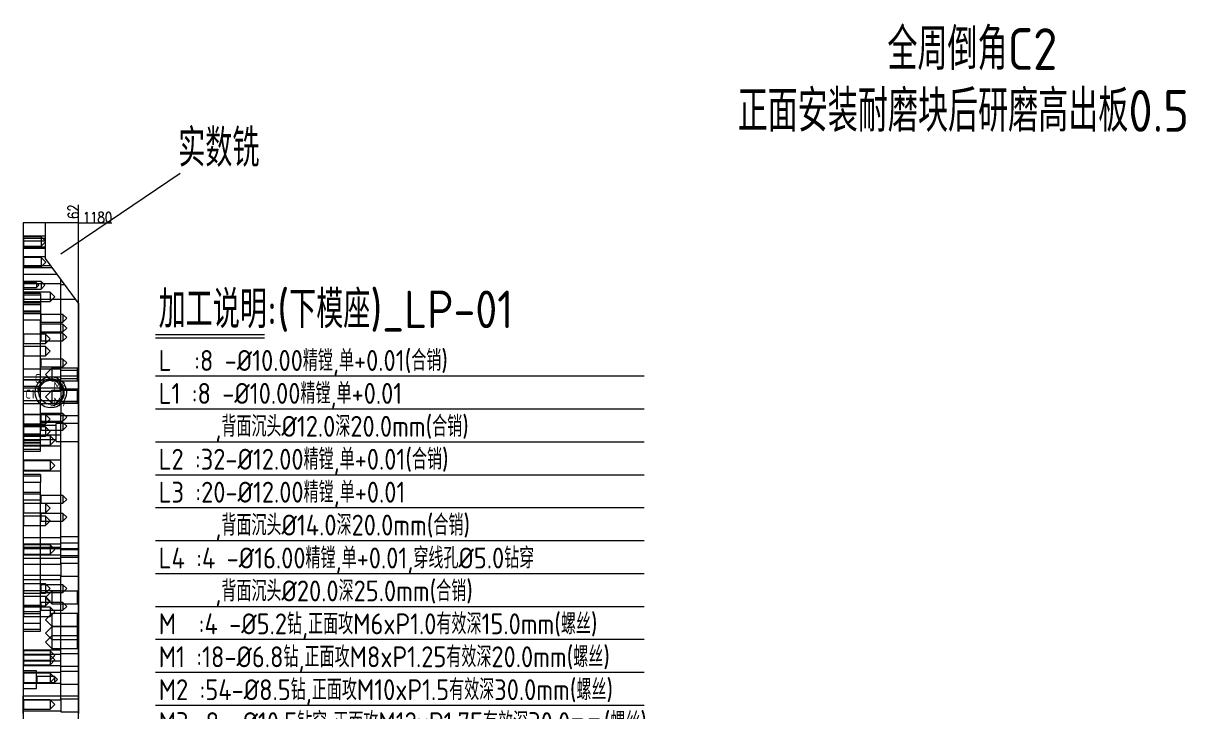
# Model space of a CAD drawing. Header units: millimetres. Extents: x 7176 to 10197, y 11773 to 13427.
# Drawn here: x 8893 to 10197, y 12656 to 13427 of the extents above; entities that cross this region are included whole.
import ezdxf

# ---------------------------------------------------------------- set-up
doc = ezdxf.new("R2010")
doc.units = ezdxf.units.MM
doc.linetypes.add('DASHED', pattern=[0])
for name, color, linetype, lineweight in [('DIE', 20, 'Continuous', 20), ('DIM', 4, 'Continuous', 20), ('LP', 40, 'Continuous', 20), ('LP_W', 1, 'Continuous', 20)]:
    doc.layers.add(name, color=color, linetype=linetype, lineweight=lineweight)
doc.styles.add('gbenor', font='gbenor.shx', dxfattribs={"bigfont": 'gbcbig.shx'})
doc.styles.add('TXT', font='txt.shx', dxfattribs={"width": 0.8, "bigfont": 'ctxt.shx'})
doc.dimstyles.new('零件', dxfattribs={"dimscale": 1.5, "dimtxt": 8, "dimasz": 1, "dimexe": 0, "dimexo": 0, "dimgap": 0, "dimtad": 1, "dimtxsty": 'TXT', "dimcen": 0, "dimclrd": 252, "dimclre": 252, "dimclrt": 4, "dimazin": 3, "dimtp": 0.001, "dimtm": 0.001, "dimtfac": 1, "dimtmove": 0, "dimatfit": 3, "dimlwd": 5, "dimlwe": 5})

# ---------------------------------------------------------------- blocks, each defined once
blk = doc.blocks.new('*D1114')
at = {"layer": 'Defpoints', "color": 0}
for p in [(8955.3, 13203.8), (8960.3, 13203.8), (8893.3, 12023.8)]:
    blk.add_point(p, dxfattribs=at)
at = {"layer": 'DIM', "color": 252, "lineweight": 5}
blk.add_line((8955.3, 13203.8), (8992.7, 13203.8), dxfattribs=at)
at = {"layer": 'DIM', "color": 4, "lineweight": 5, "insert": (8976.5, 13209.8), "char_height": 12, "attachment_point": 5, "style": 'TXT'}
blk.add_mtext('1180', dxfattribs=at)
blk = doc.blocks.new('*D1117')
at = {"layer": 'Defpoints', "color": 0}
for p in [(8955.3, 13208.8), (8955.3, 13203.8), (8893.3, 12023.8)]:
    blk.add_point(p, dxfattribs=at)
at = {"layer": 'DIM', "color": 252, "lineweight": 5}
blk.add_line((8955.3, 13203.8), (8955.3, 13223.9), dxfattribs=at)
at = {"layer": 'DIM', "color": 4, "lineweight": 5, "insert": (8949.3, 13216.3), "char_height": 12, "attachment_point": 5, "rotation": 90, "style": 'TXT'}
blk.add_mtext('62', dxfattribs=at)

msp = doc.modelspace()

# ---------------------------------------------------------------- linework, layer by layer
at = {"layer": 'DIE', "color": 4, "linetype": 'Continuous', "lineweight": 5}
msp.add_line((8935.449, 13168.905), (9069.045, 13259.351), dxfattribs=at)
at = {"layer": 'DIM', "color": 8, "linetype": 'Continuous', "lineweight": 5}
for p, q in [((9041.642, 13078.444), (9163.706, 13078.444)), ((9041.642, 13074.934), (9163.706, 13074.934)), ((9041.642, 13032.184), (9589.521, 13032.184)), ((9041.642, 12995.284), (9589.521, 12995.284)), ((9041.642, 12958.384), (9589.521, 12958.384)), ((9041.642, 12921.484), (9589.521, 12921.484)), ((9041.642, 12884.584), (9589.521, 12884.584)), ((9041.642, 12847.684), (9589.521, 12847.684)), ((9041.642, 12810.784), (9589.521, 12810.784)), ((9041.642, 12773.884), (9589.521, 12773.884)), ((9041.642, 12736.984), (9589.521, 12736.984)), ((9041.642, 12700.084), (9589.521, 12700.084)), ((9041.642, 12663.184), (9589.521, 12663.184))]:
    msp.add_line(p, q, dxfattribs=at)
at = {"layer": 'DIM', "color": 252, "linetype": 'DASHED', "lineweight": 5, "ltscale": 1.698907}
msp.add_lwpolyline([(8893.266, 12023.794), (8955.266, 12023.794), (8955.266, 13203.794), (8893.266, 13203.794)], close=True, dxfattribs=at)
at = {"layer": 'LP', "color": 135, "linetype": 'Continuous', "lineweight": 5}
for p, q in [((8918.266, 13203.794), (8893.266, 13203.794)), ((8893.266, 13203.794), (8893.266, 12673.792)), ((8955.266, 13113.794), (8955.266, 12673.792))]:
    msp.add_line(p, q, dxfattribs=at)
at = {"layer": 'LP', "color": 31, "linetype": 'Continuous', "lineweight": 5}
for p, q in [((8918.266, 13163.794), (8918.266, 13203.794)), ((8955.266, 13113.794), (8918.266, 13163.794)), ((8893.266, 12653.792), (8893.266, 12673.792)), ((8893.266, 12673.792), (8955.266, 12673.792)), ((8955.266, 12673.792), (8955.266, 12653.792))]:
    msp.add_line(p, q, dxfattribs=at)
at = {"layer": 'LP', "color": 5, "linetype": 'DASHED', "lineweight": 5, "ltscale": 1.698907}
for p, q in [((8894.013, 13188.047), (8893.266, 13188.794)), ((8894.013, 13186.047), (8893.266, 13186.794)), ((8913.266, 13188.047), (8894.013, 13188.047)), ((8894.013, 13186.047), (8894.013, 13188.047)), ((8918.266, 13186.047), (8894.013, 13186.047)), ((8894.013, 13180.794), (8894.013, 13186.047)), ((8894.013, 13175.541), (8894.013, 13180.794)), ((8918.266, 13183.047), (8913.266, 13188.047)), ((8913.266, 13188.047), (8913.266, 13177.541)), ((8913.266, 13177.541), (8918.266, 13182.541)), ((8893.266, 13176.794), (8894.013, 13177.541)), ((8893.266, 13174.794), (8894.013, 13175.541)), ((8894.013, 13165.047), (8893.266, 13165.794)), ((8894.013, 13177.541), (8913.266, 13177.541)), ((8894.013, 13175.541), (8918.266, 13175.541)), ((8913.266, 13165.047), (8894.013, 13165.047)), ((8894.013, 13159.794), (8894.013, 13165.047)), ((8918.519, 13159.794), (8913.266, 13165.047)), ((8913.266, 13165.047), (8913.266, 13154.541)), ((8893.266, 13153.794), (8894.013, 13154.541)), ((8894.013, 13154.541), (8894.013, 13159.794)), ((8894.013, 13154.541), (8913.266, 13154.541)), ((8913.266, 13154.541), (8918.519, 13159.794)), ((8894.013, 13138.047), (8893.266, 13138.794)), ((8893.663, 13136.397), (8893.266, 13136.794)), ((8893.266, 13130.794), (8893.663, 13131.191)), ((8893.266, 13128.794), (8894.013, 13129.541)), ((8894.013, 13126.047), (8893.266, 13126.794)), ((8908.266, 13136.397), (8893.663, 13136.397)), ((8893.663, 13133.794), (8893.663, 13136.397)), ((8893.663, 13131.191), (8893.663, 13133.794)), ((8893.663, 13131.191), (8908.266, 13131.191)), ((8913.266, 13138.047), (8894.013, 13138.047)), ((8894.013, 13133.794), (8894.013, 13138.047)), ((8894.013, 13129.541), (8894.013, 13133.794)), ((8894.013, 13129.541), (8913.266, 13129.541)), ((8923.266, 13126.047), (8894.013, 13126.047)), ((8894.013, 13120.794), (8894.013, 13126.047)), ((8910.869, 13133.794), (8908.266, 13136.397)), ((8908.266, 13136.397), (8908.266, 13131.191)), ((8908.266, 13131.191), (8910.869, 13133.794)), ((8917.519, 13133.794), (8913.266, 13138.047)), ((8913.266, 13138.047), (8913.266, 13129.541)), ((8913.266, 13129.541), (8917.519, 13133.794)), ((8928.519, 13120.794), (8923.266, 13126.047)), ((8923.266, 13126.047), (8923.266, 13115.541)), ((8893.266, 13114.794), (8894.013, 13115.541)), ((8894.013, 13115.541), (8894.013, 13120.794)), ((8894.013, 13115.541), (8923.266, 13115.541)), ((8923.266, 13115.541), (8928.519, 13120.794)), ((8913.513, 13101.047), (8912.766, 13101.794)), ((8937.766, 13101.047), (8913.513, 13101.047)), ((8913.513, 13096.794), (8913.513, 13101.047)), ((8942.019, 13096.794), (8937.766, 13101.047)), ((8937.766, 13101.047), (8937.766, 13092.541)), ((8912.766, 13091.794), (8913.513, 13092.541)), ((8913.513, 13090.047), (8912.766, 13090.794)), ((8913.513, 13092.541), (8913.513, 13096.794)), ((8913.513, 13092.541), (8937.766, 13092.541)), ((8937.766, 13090.047), (8913.513, 13090.047)), ((8913.513, 13085.794), (8913.513, 13090.047)), ((8937.766, 13092.541), (8942.019, 13096.794)), ((8942.019, 13085.794), (8937.766, 13090.047)), ((8937.766, 13090.047), (8937.766, 13081.541)), ((8894.013, 13079.047), (8893.266, 13079.794)), ((8894.013, 13079.047), (8893.266, 13079.794)), ((8918.266, 13079.047), (8894.013, 13079.047)), ((8918.266, 13079.047), (8894.013, 13079.047)), ((8894.013, 13073.794), (8894.013, 13079.047)), ((8894.013, 13068.541), (8894.013, 13073.794)), ((8912.766, 13080.794), (8913.513, 13081.541)), ((8913.513, 13080.047), (8912.766, 13080.794)), ((8913.513, 13081.541), (8913.513, 13085.794)), ((8913.513, 13081.541), (8937.766, 13081.541)), ((8937.766, 13080.047), (8913.513, 13080.047)), ((8913.513, 13075.794), (8913.513, 13080.047)), ((8913.513, 13071.541), (8913.513, 13075.794)), ((8923.519, 13073.794), (8918.266, 13079.047)), ((8923.519, 13073.794), (8918.266, 13079.047)), ((8918.266, 13079.047), (8918.266, 13068.541)), ((8918.266, 13068.541), (8923.519, 13073.794)), ((8918.266, 13068.541), (8923.519, 13073.794)), ((8937.766, 13081.541), (8942.019, 13085.794)), ((8942.019, 13075.794), (8937.766, 13080.047)), ((8937.766, 13080.047), (8937.766, 13071.541)), ((8937.766, 13071.541), (8942.019, 13075.794)), ((8893.266, 13067.794), (8894.013, 13068.541)), ((8893.266, 13067.794), (8894.013, 13068.541)), ((8894.013, 13065.047), (8893.266, 13065.794)), ((8894.013, 13068.541), (8918.266, 13068.541)), ((8894.013, 13068.541), (8918.266, 13068.541)), ((8894.013, 13068.541), (8894.013, 13068.541)), ((8918.266, 13065.047), (8894.013, 13065.047)), ((8894.013, 13059.794), (8894.013, 13065.047)), ((8912.766, 13070.794), (8913.513, 13071.541)), ((8913.513, 13071.541), (8937.766, 13071.541)), ((8918.266, 13068.541), (8918.266, 13068.541)), ((8923.519, 13059.794), (8918.266, 13065.047)), ((8918.266, 13065.047), (8918.266, 13054.541)), ((8893.266, 13053.794), (8894.013, 13054.541)), ((8894.013, 13054.541), (8894.013, 13059.794)), ((8894.013, 13054.541), (8918.266, 13054.541)), ((8913.513, 13051.047), (8912.766, 13051.794)), ((8937.766, 13051.047), (8913.513, 13051.047)), ((8913.513, 13046.794), (8913.513, 13051.047)), ((8918.266, 13054.541), (8923.519, 13059.794)), ((8942.019, 13046.794), (8937.766, 13051.047)), ((8937.766, 13051.047), (8937.766, 13042.541)), ((8912.766, 13041.794), (8913.513, 13042.541)), ((8913.513, 13042.541), (8913.513, 13046.794)), ((8913.513, 13042.541), (8937.766, 13042.541)), ((8925.266, 13040.797), (8918.263, 13033.794)), ((8954.269, 13040.797), (8925.266, 13040.797)), ((8925.266, 13040.797), (8925.266, 13033.794)), ((8937.766, 13042.541), (8942.019, 13046.794)), ((8955.266, 13041.794), (8954.269, 13040.797)), ((8954.269, 13026.791), (8954.269, 13040.797)), ((8918.263, 13033.794), (8925.266, 13026.791)), ((8925.266, 13033.794), (8925.266, 13026.791)), ((8925.266, 13026.791), (8954.269, 13026.791)), ((8954.269, 13026.791), (8955.266, 13025.794)), ((8925.266, 13015.797), (8918.263, 13008.794)), ((8918.263, 13008.794), (8925.266, 13001.791)), ((8954.269, 13015.797), (8925.266, 13015.797)), ((8925.266, 13015.797), (8925.266, 13008.794)), ((8925.266, 13008.794), (8925.266, 13001.791)), ((8955.266, 13016.794), (8954.269, 13015.797)), ((8954.269, 13001.791), (8954.269, 13015.797)), ((8925.266, 13001.791), (8954.269, 13001.791)), ((8954.269, 13001.791), (8955.266, 13000.794)), ((8894.013, 12989.047), (8893.266, 12989.794)), ((8894.013, 12989.047), (8893.266, 12989.794)), ((8918.266, 12989.047), (8894.013, 12989.047)), ((8918.266, 12989.047), (8894.013, 12989.047)), ((8894.013, 12983.794), (8894.013, 12989.047)), ((8894.013, 12978.541), (8894.013, 12983.794)), ((8913.513, 12990.047), (8912.766, 12990.794)), ((8937.766, 12990.047), (8913.513, 12990.047)), ((8913.513, 12985.794), (8913.513, 12990.047)), ((8913.513, 12981.541), (8913.513, 12985.794)), ((8923.519, 12983.794), (8918.266, 12989.047)), ((8923.519, 12983.794), (8918.266, 12989.047)), ((8918.266, 12989.047), (8918.266, 12978.541)), ((8918.266, 12978.541), (8923.519, 12983.794)), ((8918.266, 12978.541), (8923.519, 12983.794)), ((8942.019, 12985.794), (8937.766, 12990.047)), ((8937.766, 12990.047), (8937.766, 12981.541)), ((8937.766, 12981.541), (8942.019, 12985.794)), ((8893.266, 12977.794), (8894.013, 12978.541)), ((8893.266, 12977.794), (8894.013, 12978.541)), ((8894.013, 12975.047), (8893.266, 12975.794)), ((8894.013, 12978.541), (8918.266, 12978.541)), ((8894.013, 12978.541), (8918.266, 12978.541)), ((8894.013, 12978.541), (8894.013, 12978.541)), ((8918.266, 12975.047), (8894.013, 12975.047)), ((8894.013, 12969.794), (8894.013, 12975.047)), ((8894.013, 12964.541), (8894.013, 12969.794)), ((8912.766, 12980.794), (8913.513, 12981.541)), ((8913.513, 12980.047), (8912.766, 12980.794)), ((8912.766, 12970.794), (8913.513, 12971.541)), ((8913.513, 12981.541), (8937.766, 12981.541)), ((8937.766, 12980.047), (8913.513, 12980.047)), ((8913.513, 12975.794), (8913.513, 12980.047)), ((8913.513, 12971.541), (8913.513, 12975.794)), ((8913.513, 12971.541), (8937.766, 12971.541)), ((8918.266, 12978.541), (8918.266, 12978.541)), ((8923.519, 12969.794), (8918.266, 12975.047)), ((8918.266, 12975.047), (8918.266, 12964.541)), ((8918.266, 12964.541), (8923.519, 12969.794)), ((8942.019, 12975.794), (8937.766, 12980.047)), ((8937.766, 12980.047), (8937.766, 12971.541)), ((8937.766, 12971.541), (8942.019, 12975.794)), ((8894.013, 12965.072), (8893.266, 12965.819)), ((8893.266, 12963.794), (8894.013, 12964.541)), ((8923.266, 12965.072), (8894.013, 12965.072)), ((8894.013, 12964.541), (8918.266, 12964.541)), ((8894.013, 12959.819), (8894.013, 12964.541)), ((8894.013, 12954.566), (8894.013, 12959.819)), ((8928.519, 12959.819), (8923.266, 12965.072)), ((8923.266, 12965.072), (8923.266, 12954.566)), ((8923.266, 12954.566), (8928.519, 12959.819)), ((8893.266, 12953.819), (8894.013, 12954.566)), ((8894.013, 12954.566), (8923.266, 12954.566)), ((8894.013, 12937.072), (8893.266, 12937.819)), ((8923.266, 12937.072), (8894.013, 12937.072)), ((8894.013, 12931.819), (8894.013, 12937.072)), ((8894.013, 12926.566), (8894.013, 12931.819)), ((8928.519, 12931.819), (8923.266, 12937.072)), ((8923.266, 12937.072), (8923.266, 12926.566)), ((8923.266, 12926.566), (8928.519, 12931.819)), ((8893.266, 12925.819), (8894.013, 12926.566)), ((8894.013, 12926.566), (8923.266, 12926.566)), ((8913.513, 12898.047), (8912.766, 12898.794)), ((8937.766, 12898.047), (8913.513, 12898.047)), ((8913.513, 12893.794), (8913.513, 12898.047)), ((8913.513, 12889.541), (8913.513, 12893.794)), ((8942.019, 12893.794), (8937.766, 12898.047)), ((8937.766, 12898.047), (8937.766, 12889.541)), ((8937.766, 12889.541), (8942.019, 12893.794)), ((8894.013, 12889.047), (8893.266, 12889.794)), ((8894.013, 12889.047), (8893.266, 12889.794)), ((8893.266, 12877.794), (8894.013, 12878.541)), ((8893.266, 12877.794), (8894.013, 12878.541)), ((8918.266, 12889.047), (8894.013, 12889.047)), ((8918.266, 12889.047), (8894.013, 12889.047)), ((8894.013, 12883.794), (8894.013, 12889.047)), ((8894.013, 12878.541), (8894.013, 12883.794)), ((8894.013, 12878.541), (8918.266, 12878.541)), ((8894.013, 12878.541), (8918.266, 12878.541)), ((8894.013, 12878.541), (8894.013, 12878.541)), ((8912.766, 12888.794), (8913.513, 12889.541)), ((8913.513, 12878.047), (8912.766, 12878.794)), ((8913.513, 12889.541), (8937.766, 12889.541)), ((8937.766, 12878.047), (8913.513, 12878.047)), ((8913.513, 12873.794), (8913.513, 12878.047)), ((8923.519, 12883.794), (8918.266, 12889.047)), ((8923.519, 12883.794), (8918.266, 12889.047)), ((8918.266, 12889.047), (8918.266, 12878.541)), ((8918.266, 12878.541), (8923.519, 12883.794)), ((8918.266, 12878.541), (8923.519, 12883.794)), ((8918.266, 12878.541), (8918.266, 12878.541)), ((8942.019, 12873.794), (8937.766, 12878.047)), ((8937.766, 12878.047), (8937.766, 12869.541)), ((8894.013, 12875.047), (8893.266, 12875.794)), ((8918.266, 12875.047), (8894.013, 12875.047)), ((8894.013, 12869.794), (8894.013, 12875.047)), ((8894.013, 12864.541), (8894.013, 12869.794)), ((8912.766, 12868.794), (8913.513, 12869.541)), ((8913.513, 12869.541), (8913.513, 12873.794)), ((8913.513, 12869.541), (8937.766, 12869.541)), ((8923.519, 12869.794), (8918.266, 12875.047)), ((8918.266, 12875.047), (8918.266, 12864.541)), ((8918.266, 12864.541), (8923.519, 12869.794)), ((8937.766, 12869.541), (8942.019, 12873.794)), ((8893.266, 12863.794), (8894.013, 12864.541)), ((8894.013, 12864.541), (8918.266, 12864.541)), ((8894.013, 12843.047), (8893.266, 12843.794)), ((8923.266, 12843.047), (8894.013, 12843.047)), ((8894.013, 12837.794), (8894.013, 12843.047)), ((8928.519, 12837.794), (8923.266, 12843.047)), ((8923.266, 12843.047), (8923.266, 12832.541)), ((8893.266, 12831.794), (8894.013, 12832.541)), ((8894.013, 12832.541), (8894.013, 12837.794)), ((8894.013, 12832.541), (8923.266, 12832.541)), ((8923.266, 12832.541), (8928.519, 12837.794)), ((8894.013, 12799.047), (8893.266, 12799.794)), ((8894.013, 12799.047), (8893.266, 12799.794)), ((8893.266, 12787.794), (8894.013, 12788.541)), ((8893.266, 12787.794), (8894.013, 12788.541)), ((8918.266, 12799.047), (8894.013, 12799.047)), ((8918.266, 12799.047), (8894.013, 12799.047)), ((8894.013, 12793.794), (8894.013, 12799.047)), ((8894.013, 12788.541), (8894.013, 12793.794)), ((8894.013, 12788.541), (8918.266, 12788.541)), ((8894.013, 12788.541), (8918.266, 12788.541)), ((8894.013, 12788.541), (8894.013, 12788.541)), ((8913.513, 12798.047), (8912.766, 12798.794)), ((8912.766, 12788.794), (8913.513, 12789.541)), ((8937.766, 12798.047), (8913.513, 12798.047)), ((8913.513, 12793.794), (8913.513, 12798.047)), ((8913.513, 12789.541), (8913.513, 12793.794)), ((8913.513, 12789.541), (8937.766, 12789.541)), ((8925.266, 12790.797), (8918.263, 12783.794)), ((8923.519, 12793.794), (8918.266, 12799.047)), ((8923.519, 12793.794), (8918.266, 12799.047)), ((8918.266, 12799.047), (8918.266, 12788.541)), ((8918.266, 12788.541), (8923.519, 12793.794)), ((8918.266, 12788.541), (8923.519, 12793.794)), ((8918.266, 12788.541), (8918.266, 12788.541)), ((8954.269, 12790.797), (8925.266, 12790.797)), ((8925.266, 12790.797), (8925.266, 12783.794)), ((8942.019, 12793.794), (8937.766, 12798.047)), ((8937.766, 12798.047), (8937.766, 12789.541)), ((8937.766, 12789.541), (8942.019, 12793.794)), ((8955.266, 12791.794), (8954.269, 12790.797)), ((8954.269, 12776.791), (8954.269, 12790.797)), ((8894.013, 12785.047), (8893.266, 12785.794)), ((8893.266, 12773.794), (8894.013, 12774.541)), ((8894.013, 12773.047), (8893.266, 12773.794)), ((8918.266, 12785.047), (8894.013, 12785.047)), ((8894.013, 12779.794), (8894.013, 12785.047)), ((8894.013, 12774.541), (8894.013, 12779.794)), ((8894.013, 12774.541), (8918.266, 12774.541)), ((8913.513, 12778.047), (8912.766, 12778.794)), ((8937.766, 12778.047), (8913.513, 12778.047)), ((8913.513, 12773.794), (8913.513, 12778.047)), ((8913.513, 12769.541), (8913.513, 12773.794)), ((8918.263, 12783.794), (8925.266, 12776.791)), ((8923.519, 12779.794), (8918.266, 12785.047)), ((8918.266, 12785.047), (8918.266, 12774.541)), ((8918.266, 12774.541), (8923.519, 12779.794)), ((8925.266, 12783.794), (8925.266, 12776.791)), ((8925.266, 12776.791), (8954.269, 12776.791)), ((8942.019, 12773.794), (8937.766, 12778.047)), ((8937.766, 12778.047), (8937.766, 12769.541)), ((8937.766, 12769.541), (8942.019, 12773.794)), ((8954.269, 12776.791), (8955.266, 12775.794)), ((8893.266, 12761.794), (8894.013, 12762.541)), ((8923.266, 12773.047), (8894.013, 12773.047)), ((8894.013, 12767.794), (8894.013, 12773.047)), ((8894.013, 12762.541), (8894.013, 12767.794)), ((8894.013, 12762.541), (8923.266, 12762.541)), ((8912.766, 12768.794), (8913.513, 12769.541)), ((8913.513, 12769.541), (8937.766, 12769.541)), ((8925.266, 12765.797), (8918.263, 12758.794)), ((8928.519, 12767.794), (8923.266, 12773.047)), ((8923.266, 12773.047), (8923.266, 12762.541)), ((8923.266, 12762.541), (8928.519, 12767.794)), ((8954.269, 12765.797), (8925.266, 12765.797)), ((8925.266, 12765.797), (8925.266, 12758.794)), ((8955.266, 12766.794), (8954.269, 12765.797)), ((8954.269, 12751.791), (8954.269, 12765.797)), ((8918.263, 12758.794), (8925.266, 12751.791)), ((8925.266, 12750.797), (8918.263, 12743.794)), ((8925.266, 12758.794), (8925.266, 12751.791)), ((8925.266, 12751.791), (8954.269, 12751.791)), ((8954.269, 12750.797), (8925.266, 12750.797)), ((8925.266, 12750.797), (8925.266, 12743.794)), ((8955.266, 12751.794), (8954.269, 12750.797)), ((8954.269, 12751.791), (8955.266, 12750.794)), ((8954.269, 12736.791), (8954.269, 12750.797)), ((8918.263, 12743.794), (8925.266, 12736.791)), ((8925.266, 12740.797), (8918.263, 12733.794)), ((8925.266, 12743.794), (8925.266, 12736.791)), ((8954.269, 12740.797), (8925.266, 12740.797)), ((8925.266, 12736.791), (8954.269, 12736.791)), ((8925.266, 12736.791), (8925.266, 12733.794)), ((8955.266, 12741.794), (8954.269, 12740.797)), ((8954.269, 12736.791), (8955.266, 12735.794)), ((8954.269, 12726.791), (8954.269, 12736.791)), ((8894.013, 12724.047), (8893.266, 12724.794)), ((8923.266, 12724.047), (8894.013, 12724.047)), ((8894.013, 12718.794), (8894.013, 12724.047)), ((8918.263, 12733.794), (8925.266, 12726.791)), ((8928.519, 12718.794), (8923.266, 12724.047)), ((8923.266, 12724.047), (8923.266, 12713.541)), ((8925.266, 12733.794), (8925.266, 12726.791)), ((8925.266, 12726.791), (8954.269, 12726.791)), ((8954.269, 12726.791), (8955.266, 12725.794)), ((8894.013, 12719.047), (8893.266, 12719.794)), ((8893.266, 12712.794), (8894.013, 12713.541)), ((8893.266, 12707.794), (8894.013, 12708.541)), ((8923.266, 12719.047), (8894.013, 12719.047)), ((8894.013, 12713.541), (8894.013, 12718.794)), ((8894.013, 12713.541), (8923.266, 12713.541)), ((8894.013, 12708.541), (8894.013, 12713.541)), ((8894.013, 12708.541), (8923.266, 12708.541)), ((8928.519, 12713.794), (8923.266, 12719.047)), ((8923.266, 12713.541), (8928.519, 12718.794)), ((8923.266, 12708.541), (8928.519, 12713.794)), ((8923.266, 12713.542), (8923.266, 12708.541)), ((8894.013, 12699.047), (8893.266, 12699.794)), ((8923.266, 12699.047), (8894.013, 12699.047)), ((8894.013, 12693.794), (8894.013, 12699.047)), ((8908.863, 12695.197), (8908.266, 12695.794)), ((8928.519, 12693.794), (8923.266, 12699.047)), ((8923.266, 12699.047), (8923.266, 12688.541)), ((8893.266, 12687.794), (8894.013, 12688.541)), ((8894.013, 12688.541), (8894.013, 12693.794)), ((8894.013, 12688.541), (8923.266, 12688.541)), ((8908.266, 12687.794), (8908.863, 12688.391)), ((8928.266, 12695.197), (8908.863, 12695.197)), ((8908.863, 12691.794), (8908.863, 12695.197)), ((8908.863, 12688.391), (8908.863, 12691.794)), ((8908.863, 12688.391), (8928.266, 12688.391)), ((8923.266, 12688.541), (8928.519, 12693.794)), ((8931.669, 12691.794), (8928.266, 12695.197)), ((8928.266, 12695.197), (8928.266, 12688.391)), ((8928.266, 12688.391), (8931.669, 12691.794)), ((8894.013, 12669.047), (8893.266, 12669.794)), ((8893.266, 12657.794), (8894.013, 12658.541)), ((8923.266, 12669.047), (8894.013, 12669.047)), ((8894.013, 12663.794), (8894.013, 12669.047)), ((8894.013, 12658.541), (8894.013, 12663.794)), ((8894.013, 12658.541), (8923.266, 12658.541)), ((8928.519, 12663.794), (8923.266, 12669.047)), ((8923.266, 12669.047), (8923.266, 12658.541)), ((8923.266, 12658.541), (8928.519, 12663.794))]:
    msp.add_line(p, q, dxfattribs=at)
at = {"layer": 'LP', "color": 31, "linetype": 'DASHED', "lineweight": 5, "ltscale": 1.698907}
for p, q in [((8918.266, 13183.294), (8893.266, 13183.294)), ((8935.266, 13134.794), (8935.266, 13140.821)), ((8935.266, 13134.794), (8939.726, 13134.794)), ((8935.266, 13015.784), (8935.266, 13134.793)), ((8912.766, 13124.612), (8893.266, 13124.612)), ((8912.766, 13122.794), (8893.266, 13122.794)), ((8893.266, 13118.294), (8951.936, 13118.294)), ((8893.266, 13115.755), (8912.766, 13115.755)), ((8912.766, 13113.612), (8893.266, 13113.612)), ((8912.766, 13124.612), (8912.766, 13115.755)), ((8912.766, 13115.755), (8912.766, 13103.611)), ((8912.766, 13111.794), (8893.266, 13111.794)), ((8912.766, 13104.755), (8893.266, 13104.755)), ((8912.766, 13103.612), (8893.266, 13103.612)), ((8912.766, 13101.794), (8893.266, 13101.794)), ((8912.766, 13103.612), (8912.766, 13094.755)), ((8912.766, 13094.755), (8893.266, 13094.755)), ((8912.766, 12956.833), (8912.766, 13094.755)), ((8935.266, 13038.764), (8955.266, 13038.764)), ((8912.766, 13027.833), (8893.266, 13027.833)), ((8955.266, 13031.794), (8935.266, 13031.794)), ((8955.266, 13028.824), (8935.266, 13028.824)), ((8893.266, 13020.794), (8912.766, 13020.794)), ((8893.266, 13018.976), (8912.766, 13018.976)), ((8935.266, 13017.794), (8955.266, 13017.794)), ((8955.266, 13015.794), (8935.266, 13015.794)), ((8935.266, 13015.794), (8935.266, 13009.794)), ((8935.266, 13009.794), (8935.266, 13003.794)), ((8935.266, 13003.794), (8955.266, 13003.794)), ((8935.266, 13001.785), (8935.266, 13003.794)), ((8955.266, 13001.794), (8935.266, 13001.794)), ((8935.266, 13001.794), (8935.266, 12994.794)), ((8935.266, 12994.794), (8935.266, 12987.794)), ((8935.266, 12987.794), (8955.266, 12987.794)), ((8935.266, 12821.789), (8935.266, 12987.786)), ((8955.266, 12978.794), (8930.266, 12978.794)), ((8930.266, 12958.794), (8930.266, 12978.794)), ((8912.766, 12966.833), (8893.266, 12966.833)), ((8912.766, 12959.794), (8893.266, 12959.794)), ((8893.266, 12957.976), (8912.766, 12957.976)), ((8912.766, 12956.833), (8893.266, 12956.833)), ((8912.766, 12947.976), (8912.766, 12956.833)), ((8930.266, 12958.794), (8955.266, 12958.794)), ((8912.766, 12949.794), (8893.266, 12949.794)), ((8893.266, 12947.976), (8912.766, 12947.976)), ((8912.766, 12921.612), (8893.266, 12921.612)), ((8912.766, 12919.794), (8893.266, 12919.794)), ((8912.766, 12921.612), (8912.766, 12912.755)), ((8912.766, 12912.755), (8893.266, 12912.755)), ((8912.766, 12774.833), (8912.766, 12912.755)), ((8912.766, 12901.612), (8893.266, 12901.612)), ((8912.766, 12899.794), (8893.266, 12899.794)), ((8912.766, 12892.755), (8893.266, 12892.755)), ((8955.266, 12851.794), (8935.266, 12851.794)), ((8955.266, 12844.794), (8935.266, 12844.794)), ((8935.266, 12838.764), (8955.266, 12838.764)), ((8935.266, 12837.794), (8955.266, 12837.794)), ((8935.266, 12830.794), (8955.266, 12830.794)), ((8955.266, 12828.824), (8935.266, 12828.824)), ((8955.266, 12821.794), (8935.266, 12821.794)), ((8935.266, 12821.794), (8935.266, 12814.794)), ((8935.266, 12814.794), (8935.266, 12807.794)), ((8935.266, 12807.794), (8955.266, 12807.794)), ((8935.266, 12669.791), (8935.266, 12807.789)), ((8912.766, 12774.833), (8893.266, 12774.833)), ((8912.766, 12765.976), (8912.766, 12774.833)), ((8912.766, 12767.794), (8893.266, 12767.794)), ((8893.266, 12765.976), (8912.766, 12765.976)), ((8912.766, 12754.833), (8912.766, 12765.977)), ((8912.766, 12754.833), (8893.266, 12754.833)), ((8912.766, 12747.794), (8893.266, 12747.794)), ((8912.766, 12745.976), (8912.766, 12754.833)), ((8893.266, 12745.976), (8912.766, 12745.976)), ((8955.266, 12720.794), (8935.266, 12720.794)), ((8908.266, 12701.794), (8893.266, 12701.794)), ((8908.266, 12681.794), (8908.266, 12701.794)), ((8935.266, 12706.794), (8955.266, 12706.794)), ((8955.266, 12700.794), (8935.266, 12700.794)), ((8935.266, 12686.794), (8955.266, 12686.794)), ((8893.266, 12681.794), (8908.266, 12681.794)), ((8955.266, 12669.794), (8935.266, 12669.794)), ((8935.266, 12669.794), (8935.266, 12662.794)), ((8935.266, 12662.794), (8935.266, 12655.794)), ((8935.266, 12655.794), (8955.266, 12655.794))]:
    msp.add_line(p, q, dxfattribs=at)
at = {"layer": 'LP', "color": 42, "linetype": 'Continuous', "lineweight": 5}
for radius in [17.5, 13.504]:
    msp.add_circle((8924.266, 13013.792), radius, dxfattribs=at)
msp.add_arc((8924.266, 13013.792), 15, 270, 180, dxfattribs=at)
at = {"layer": 'LP_W', "color": 1, "linetype": 'DASHED', "lineweight": 5, "ltscale": 1.698907}
for p, q in [((8918.266, 13188.794), (8893.266, 13188.794)), ((8893.266, 13176.794), (8918.266, 13176.794)), ((8918.266, 13165.794), (8893.266, 13165.794)), ((8893.266, 13155.794), (8924.186, 13155.794)), ((8893.266, 13153.794), (8925.666, 13153.794)), ((8931.586, 13145.794), (8893.266, 13145.794)), ((8893.266, 13135.794), (8935.266, 13135.794)), ((8935.266, 13039.794), (8893.266, 13039.794)), ((8935.266, 13039.794), (8893.266, 13039.794)), ((8935.266, 13030.794), (8893.266, 13030.794)), ((8893.266, 13027.794), (8935.266, 13027.794)), ((8893.266, 13027.794), (8935.266, 13027.794)), ((8893.266, 13018.794), (8935.266, 13018.794)), ((8935.266, 13014.794), (8893.266, 13014.794)), ((8893.266, 13004.794), (8935.266, 13004.794)), ((8935.266, 13000.794), (8893.266, 13000.794)), ((8893.266, 12988.794), (8935.266, 12988.794)), ((8930.266, 12976.794), (8893.266, 12976.794)), ((8935.266, 12965.819), (8893.266, 12965.819)), ((8893.266, 12960.794), (8930.266, 12960.794)), ((8893.266, 12953.819), (8935.266, 12953.819)), ((8935.266, 12937.819), (8893.266, 12937.819)), ((8893.266, 12925.819), (8935.266, 12925.819)), ((8935.266, 12850.795), (8893.266, 12850.795)), ((8935.266, 12843.794), (8893.266, 12843.794)), ((8935.266, 12839.795), (8893.266, 12839.795)), ((8935.266, 12839.794), (8893.266, 12839.794)), ((8893.266, 12838.794), (8935.266, 12838.794)), ((8893.266, 12831.794), (8935.266, 12831.794)), ((8893.266, 12827.794), (8935.266, 12827.794)), ((8893.266, 12827.794), (8935.266, 12827.794)), ((8935.266, 12820.795), (8893.266, 12820.795)), ((8893.266, 12808.794), (8935.266, 12808.794)), ((8935.266, 12803.794), (8893.266, 12803.794)), ((8893.266, 12791.794), (8935.266, 12791.794)), ((8935.266, 12724.794), (8893.266, 12724.794)), ((8935.266, 12719.794), (8893.266, 12719.794)), ((8893.266, 12712.794), (8935.266, 12712.794)), ((8893.266, 12707.794), (8935.266, 12707.794)), ((8935.266, 12699.794), (8893.266, 12699.794)), ((8893.266, 12687.794), (8935.266, 12687.794)), ((8935.266, 12668.794), (8893.266, 12668.794)), ((8893.266, 12656.794), (8935.266, 12656.794))]:
    msp.add_line(p, q, dxfattribs=at)

# ---------------------------------------------------------------- texts
at = {"layer": 'DIM', "color": 6, "lineweight": 5, "style": 'gbenor'}
for s, p in [('全周倒角C2', (9862.14, 13375.148)), ('正面安装耐磨块后研磨高出板0.5', (9694.269, 13305.813))]:
    msp.add_text(s, height=46.8, dxfattribs=at).set_placement(p)
at = {"layer": 'DIM', "color": 4, "lineweight": 5, "style": 'gbenor'}
for s, height, p in [('实数铣', 42.12, (9067.032, 13266.565)), ('加工说明:(下模座)_LP-01', 42.12, (9045.1, 13085.713)), ('C', 10, (8906.196, 13024.313)), ('M6', 10, (8927.206, 13015.513)), ('C1', 10, (8895.666, 13006.763)), ('M7', 10, (8927.206, 12997.963)), ('     ,背面沉头%%c12.0深20.0mm(合销)', 23.4, (9045.152, 12963.982)), ('     ,背面沉头%%c14.0深20.0mm(合销)', 23.4, (9045.152, 12853.282)), ('     ,背面沉头%%c20.0深25.0mm(合销)', 23.4, (9045.152, 12779.482)), ('M  :4 -%%c5.2钻,正面攻M6xP1.0有效深15.0mm(螺丝)', 23.4, (9045.152, 12742.582)), ('M1 :18-%%c6.8钻,正面攻M8xP1.25有效深20.0mm(螺丝)', 23.4, (9045.152, 12705.682)), ('M2 :54-%%C8.5钻,正面攻M10xP1.5有效深30.0mm(螺丝)', 23.4, (9045.152, 12668.782)), ('M3 :8 -%%c10.5钻穿,正面攻M12xP1.75有效深30.0mm(螺丝)', 23.4, (9045.152, 12631.882))]:
    msp.add_text(s, height=height, dxfattribs=at).set_placement(p)
at = {"layer": 'DIM', "color": 2, "lineweight": 5, "style": 'gbenor'}
for s, p in [('L  :8 -%%C10.00精镗,单+0.01(合销)', (9045.152, 13037.782)), ('L1 :8 -%%C10.00精镗,单+0.01', (9045.152, 13000.882)), ('L2 :32-%%C12.00精镗,单+0.01(合销)', (9045.152, 12927.082)), ('L3 :20-%%C12.00精镗,单+0.01', (9045.152, 12890.182)), ('L4 :4 -%%C16.00精镗,单+0.01,穿线孔%%C5.0钻穿', (9045.152, 12816.382))]:
    msp.add_text(s, height=23.4, dxfattribs=at).set_placement(p)

# ---------------------------------------------------------------- dimensions: what is measured, and where the dimension line sits
at = {"layer": 'DIM', "color": 8, "lineweight": 5}
for offset, dtype, picture, middle in [((0, 5), 1, '*D1117', (8949.266, 13216.337)), ((5, 0), 0, '*D1114', (8976.495, 13209.794))]:
    dim = msp.add_ordinate_dim(feature_location=(8955.266, 13203.794), offset=offset, dtype=dtype, origin=(8893.266, 12023.794), dimstyle='零件', dxfattribs=at)
    dim.commit()
    dim.dimension.update_dxf_attribs({"geometry": picture, "text_midpoint": middle})

doc.saveas('drawing.dxf')
